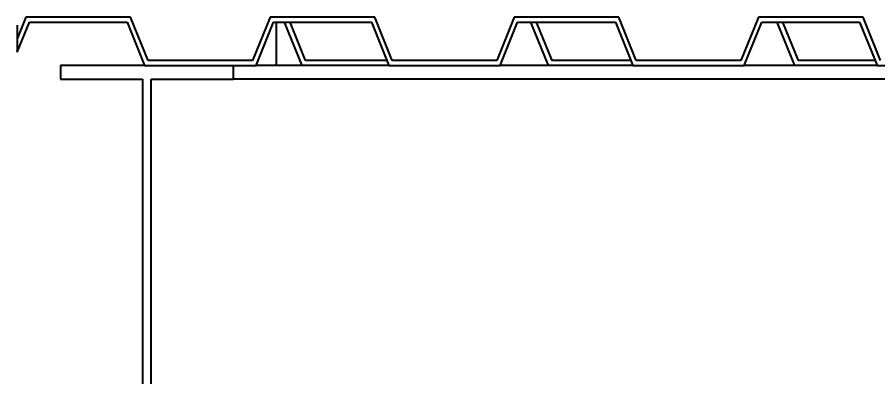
# Model space of a CAD drawing. Header units: metres. Extents: x 78 to 178, y -74 to 157.
# Drawn here: x 117.518 to 118.515, y -55.738 to -55.321 of the extents above; entities that cross this region are included whole.
import ezdxf

# ---------------------------------------------------------------- set-up
doc = ezdxf.new("R2010")
doc.units = ezdxf.units.M
doc.layers.add('Cortes', color=7, linetype='Continuous', lineweight=40)

msp = doc.modelspace()

# ---------------------------------------------------------------- linework, layer by layer
at = {"layer": 'Cortes'}
for p, q in [((117.52804, -55.32079), (117.51795, -55.34579)), ((117.51795, -55.36121), (117.53195, -55.32651)), ((117.51795, -55.3298), (117.51795, -55.34579)), ((117.64907, -55.32079), (117.52804, -55.32079)), ((117.53195, -55.32651), (117.64516, -55.32651)), ((117.64516, -55.32651), (117.66533, -55.37651)), ((117.66924, -55.37079), (117.64907, -55.32079)), ((117.81045, -55.32079), (117.79028, -55.37079)), ((117.79419, -55.37651), (117.81436, -55.32651)), ((117.93148, -55.32079), (117.81045, -55.32079)), ((117.81436, -55.32651), (117.81795, -55.32651)), ((117.81795, -55.37651), (117.81795, -55.32651)), ((117.81795, -55.32651), (117.82721, -55.32651)), ((117.84756, -55.37651), (117.82721, -55.32651)), ((117.82721, -55.32651), (117.83349, -55.32651)), ((117.8515, -55.37079), (117.83349, -55.32651)), ((117.83349, -55.32651), (117.92757, -55.32651)), ((117.92757, -55.32651), (117.94544, -55.37079)), ((117.95166, -55.37079), (117.93148, -55.32079)), ((118.09286, -55.32079), (118.07269, -55.37079)), ((118.0766, -55.37651), (118.09677, -55.32651)), ((118.2139, -55.32079), (118.09286, -55.32079)), ((118.09677, -55.32651), (118.11207, -55.32651)), ((118.13242, -55.37651), (118.11207, -55.32651)), ((118.11207, -55.32651), (118.11834, -55.32651)), ((118.11834, -55.32651), (118.13636, -55.37079)), ((118.11834, -55.32651), (118.20999, -55.32651)), ((118.20999, -55.32651), (118.22785, -55.37079)), ((118.23407, -55.37079), (118.2139, -55.32079)), ((118.37528, -55.32079), (118.3551, -55.37079)), ((118.35901, -55.37651), (118.37919, -55.32651)), ((118.49631, -55.32079), (118.37528, -55.32079)), ((118.37919, -55.32651), (118.39692, -55.32651)), ((118.41727, -55.37651), (118.39692, -55.32651)), ((118.39692, -55.32651), (118.4032, -55.32651)), ((118.4032, -55.32651), (118.42122, -55.37079)), ((118.4032, -55.32651), (118.4924, -55.32651)), ((118.4924, -55.32651), (118.51026, -55.37079)), ((118.51648, -55.37079), (118.49631, -55.32079)), ((117.51795, -55.34579), (117.51795, -55.36121)), ((117.56795, -55.37651), (117.56795, -55.39251)), ((117.66533, -55.37651), (117.56795, -55.37651)), ((117.66533, -55.37651), (117.76795, -55.37651)), ((117.79028, -55.37079), (117.66924, -55.37079)), ((117.76795, -55.39251), (117.76795, -55.37651)), ((117.76795, -55.37651), (117.79419, -55.37651)), ((117.81795, -55.37651), (117.79419, -55.37651)), ((117.84756, -55.37651), (117.81795, -55.37651)), ((117.94775, -55.37651), (117.84756, -55.37651)), ((117.94544, -55.37079), (117.8515, -55.37079)), ((117.94544, -55.37079), (117.94775, -55.37651)), ((117.94775, -55.37651), (118.0766, -55.37651)), ((118.07269, -55.37079), (117.95166, -55.37079)), ((118.13242, -55.37651), (118.0766, -55.37651)), ((118.23016, -55.37651), (118.13242, -55.37651)), ((118.22785, -55.37079), (118.13636, -55.37079)), ((118.22785, -55.37079), (118.23016, -55.37651)), ((118.23016, -55.37651), (118.35901, -55.37651)), ((118.3551, -55.37079), (118.23407, -55.37079)), ((118.41727, -55.37651), (118.35901, -55.37651)), ((118.51257, -55.37651), (118.41727, -55.37651)), ((118.51026, -55.37079), (118.42122, -55.37079)), ((118.51026, -55.37079), (118.51257, -55.37651)), ((118.51257, -55.37651), (118.64143, -55.37651)), ((117.56795, -55.39251), (117.66295, -55.39251)), ((117.66295, -55.39251), (117.66295, -55.86051)), ((117.67295, -55.86051), (117.67295, -55.39251)), ((117.67295, -55.39251), (117.76795, -55.39251)), ((119.59295, -55.39251), (117.76795, -55.39251))]:
    msp.add_line(p, q, dxfattribs=at)

doc.saveas('drawing.dxf')
